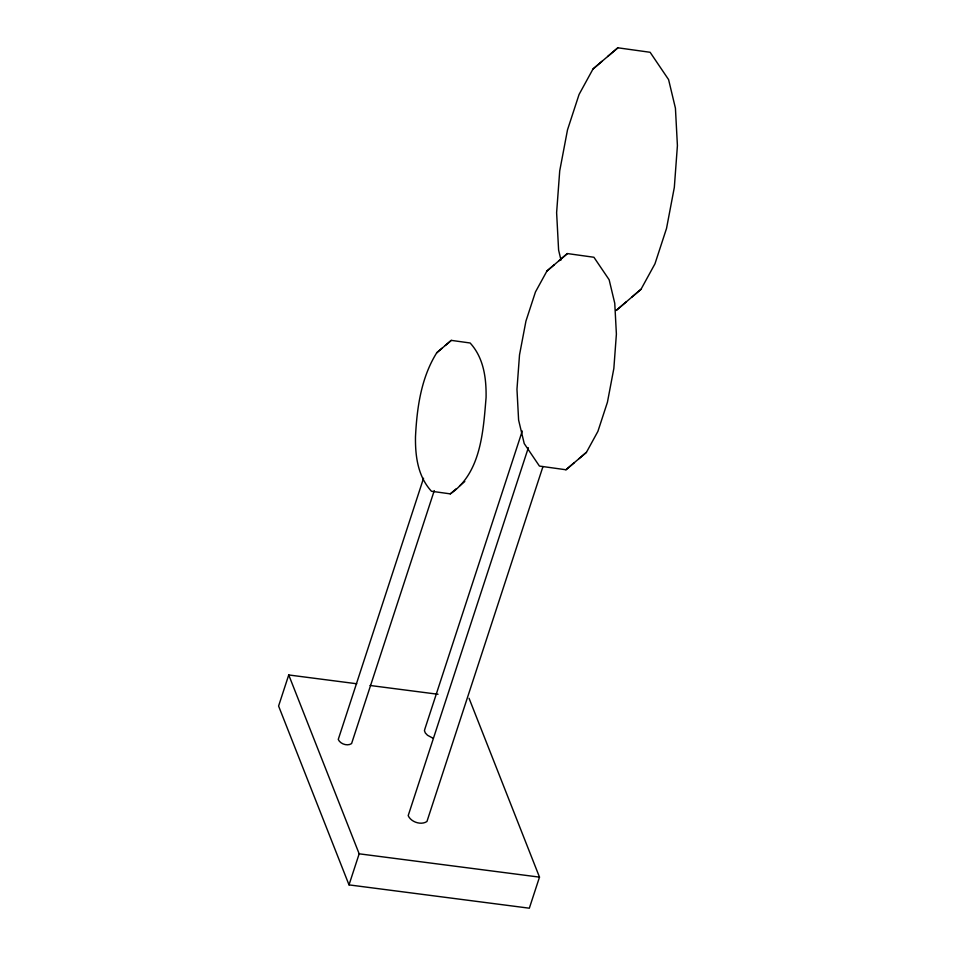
<?xml version="1.0" encoding="UTF-8"?>
<svg xmlns="http://www.w3.org/2000/svg" width="956" height="956" viewBox="0 0 956 956"><rect width="100%" height="100%" fill="white"/><g stroke="black" fill="none" stroke-linecap="round" stroke-linejoin="round"><path stroke-width="1.43" d="M356.731 683.755L288.736 674.96L278.59 706.03L349.012 884.886L529.337 908.2L539.495 877.13L469.061 698.286M423.544 478.263L338.257 739.43C340.193 743.995 347.422 746.433 351.581 743.589L434.263 490.619M349.012 884.886L359.169 853.816L288.736 674.96M522.263 431.036L424.954 728.759L424.44 730.707L425.336 732.965L427.523 735.272L433.331 738.39M528.345 447.719L408.188 815.623C410.925 822.064 421.094 825.494 426.95 821.491L542.972 466.54M436.761 352.752C421.106 377.716 416.935 407.806 415.49 436.713C415.179 456.155 417.856 476.399 431.443 491.253L450.288 493.87C481.035 472.969 483.246 431.276 486.078 397.529C486.389 378.086 483.712 357.843 470.125 342.989L451.28 340.372L436.761 352.752L442.031 348.259M602.029 61.292L593.019 68.987L579.073 94.453L567.505 129.849L559.714 170.897L556.619 212.662L558.603 250.09L560.993 260.104M546.94 271.014L535.456 291.974L525.943 321.096L519.514 354.891L516.969 389.259L518.606 420.066L524.235 443.596L539.435 466.074L565.976 469.766L586.434 452.331L597.906 431.371L607.43 402.237L613.848 368.454L616.393 334.086L614.756 303.267L609.139 279.738L593.927 257.26L567.386 253.567L546.94 271.014L554.349 264.681M632 296.981L641.01 289.286L654.956 263.832L666.523 228.436L674.327 187.388L677.41 145.623L675.426 108.183L668.591 79.599L650.116 52.281L617.875 47.8L593.019 68.987M607.646 56.523L617.875 47.8M445.317 345.475L451.28 340.372M558.973 260.761L567.386 253.567M626.383 301.749L616.154 310.485L641.01 289.286M450.288 493.87L456.263 488.767M459.537 485.983L464.807 481.489M565.976 469.766L574.401 462.585M579.025 458.665L586.434 452.331M370.032 685.476L438.027 694.271M359.169 853.816L539.495 877.13"/></g></svg>
